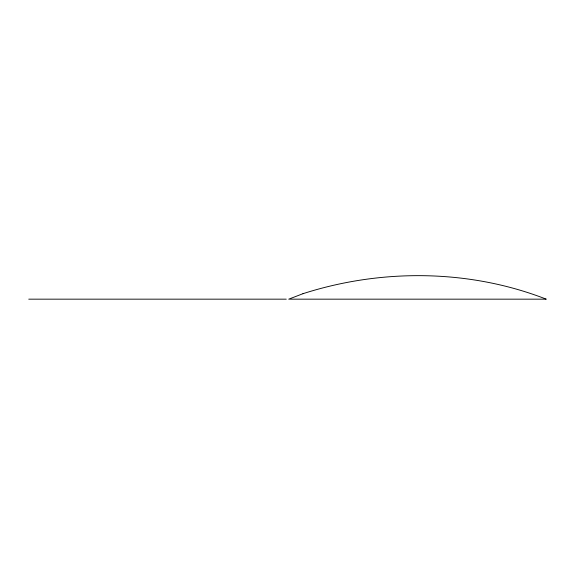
<?xml version="1.0" encoding="UTF-8"?>
<svg xmlns="http://www.w3.org/2000/svg" width="575" height="575" viewBox="0 0 575 575"><rect width="100%" height="100%" fill="white"/><g stroke="black" fill="none" stroke-linecap="round" stroke-linejoin="round"><path stroke-width="0.86" d="M28.75 299.165L286.257 299.165M302.96 293.696L288.743 299.165L546.25 299.165C469.25 269.15 381.383 268.482 302.96 293.696"/></g></svg>
